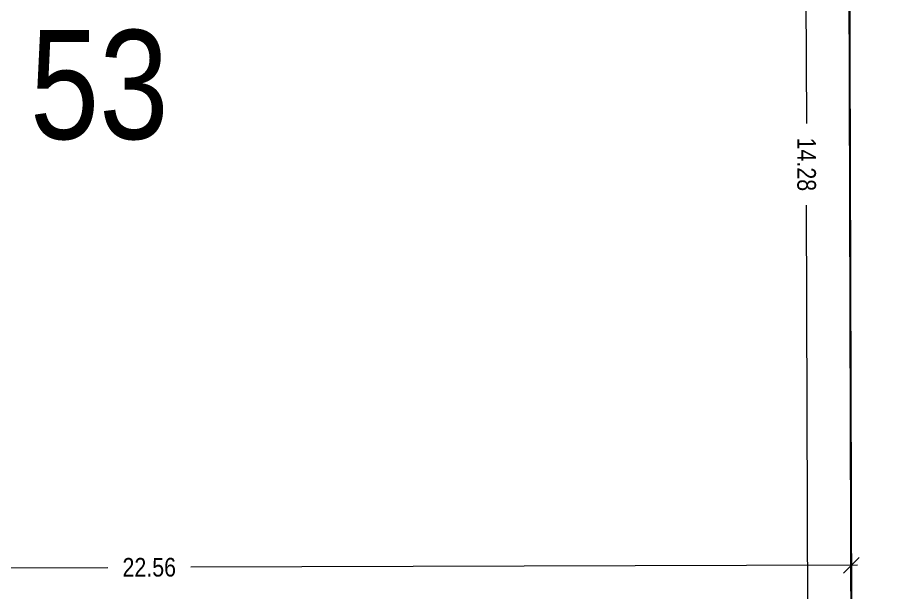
# Model space of a CAD drawing. Header units: millimetres. Extents: x 29397 to 29927, y 26123 to 26652.
# Drawn here: x 29680.07 to 29694.05, y 26368.59 to 26377.83 of the extents above; entities that cross this region are included whole.
import ezdxf
from ezdxf.enums import TextEntityAlignment as Align

# ---------------------------------------------------------------- set-up
doc = ezdxf.new("R2010")
doc.units = ezdxf.units.MM
doc.header["$LTSCALE"] = 0.3
for name, color, linetype in [('_IndivSubPlot', 180, 'Continuous'), ('_IndivSubPlot_DIMENSION', 7, 'Continuous'), ('_InternalRoad', 3, 'Continuous')]:
    doc.layers.add(name, color=color, linetype=linetype)
doc.layers.get('0').off()
doc.styles.add('PreDCRFont', font='ARIALN.TTF')
doc.dimstyles.new('PDCR-PLOT-INT', dxfattribs={"dimtxt": 0.3, "dimasz": 0.25, "dimexe": 0.25, "dimexo": 0.25, "dimgap": 0.25, "dimtad": 0, "dimzin": 0, "dimdsep": 46, "dimtxsty": 'PreDCRFont', "dimblk": 'OBLIQUE', "dimcen": 0.5, "dimdle": 0.1, "dimadec": 0, "dimazin": 0, "dimtfac": 1, "dimtix": 1, "dimtofl": 0, "dimtmove": 1, "dimatfit": 1, "dimfxl": 1, "dimtolj": 1, "dimtzin": 0, "dimlwd": 15, "dimarcsym": 0})

# ---------------------------------------------------------------- blocks, each defined once
blk = doc.blocks.new('_Oblique')
at = {"color": 0, "linetype": 'ByBlock', "lineweight": -2}
blk.add_line((-0.5, -0.5), (0.5, 0.5), dxfattribs=at)
blk = doc.blocks.new('*D546')
at = {"layer": '_IndivSubPlot_DIMENSION', "color": 0, "lineweight": 15, "transparency": 16777216}
for p, q in [((29670.81, 26368.964), (29681.523, 26368.997)), ((29693.57, 26369.033), (29682.857, 26369.001))]:
    blk.add_line(p, q, dxfattribs=at)
at = {"layer": '_IndivSubPlot_DIMENSION', "color": 0, "lineweight": 15, "transparency": 16777216, "xscale": 0.25, "yscale": 0.25, "zscale": 0.25}
for p, rotation in [((29670.91, 26368.965), 180.1735333746098), ((29693.47, 26369.033), 0.173533374609855)]:
    blk.add_blockref('_Oblique', p, dxfattribs=dict(at, rotation=rotation))
at = {"layer": '_IndivSubPlot_DIMENSION', "color": 0, "lineweight": 15, "transparency": 16777216, "insert": (29682.19, 26368.999), "char_height": 0.3, "attachment_point": 5, "rotation": 0.1735, "style": 'PreDCRFont'}
blk.add_mtext('\\A1;22.56', dxfattribs=at)
blk = doc.blocks.new('*D547')
at = {"layer": '_IndivSubPlot_DIMENSION', "color": 0, "lineweight": 15, "transparency": 16777216}
for p, q in [((29692.729, 26382.71), (29692.748, 26376.125)), ((29692.772, 26368.231), (29692.752, 26374.817))]:
    blk.add_line(p, q, dxfattribs=at)
at = {"layer": '_IndivSubPlot_DIMENSION', "color": 0, "lineweight": 15, "transparency": 16777216, "xscale": 0.25, "yscale": 0.25, "zscale": 0.25}
for p, rotation in [((29692.729, 26382.61), 90.17353337461518), ((29692.772, 26368.331), 270.1735333746152)]:
    blk.add_blockref('_Oblique', p, dxfattribs=dict(at, rotation=rotation))
at = {"layer": '_IndivSubPlot_DIMENSION', "color": 0, "lineweight": 15, "transparency": 16777216, "insert": (29692.75, 26375.471), "char_height": 0.3, "attachment_point": 5, "rotation": 270.1735, "style": 'PreDCRFont'}
blk.add_mtext('\\A1;14.28', dxfattribs=at)

msp = doc.modelspace()

# ---------------------------------------------------------------- linework, layer by layer
at = {"layer": '_IndivSubPlot'}
msp.add_lwpolyline([(29693.472, 26368.333), (29693.429, 26382.613)], dxfattribs=at)
at = {"layer": '_InternalRoad'}
msp.add_lwpolyline([(29693.42, 26385.613), (29705.419, 26385.933), (29705.66, 26306.42), (29725.503, 26306.48), (29825.18, 26310.138), (29825.589, 26298.145), (29725.742, 26294.48), (29693.696, 26294.383)], close=True, dxfattribs=at)

# ---------------------------------------------------------------- texts
at = {"layer": '_IndivSubPlot', "lineweight": 30, "style": 'PreDCRFont'}
msp.add_text('53', height=1.75, dxfattribs=at).set_placement((29681.386, 26376.753), align=Align.MIDDLE_CENTER)

# ---------------------------------------------------------------- dimensions: what is measured, and where the dimension line sits
at = {"layer": '_IndivSubPlot_DIMENSION', "lineweight": 15}
for p1, p2, text, picture, middle in [((29692.772, 26368.331), (29692.729, 26382.61), '14.28', '*D547', (29692.75, 26375.471)), ((29670.91, 26368.965), (29693.47, 26369.033), '22.56', '*D546', (29682.19, 26368.999))]:
    dim = msp.add_aligned_dim(p1=p1, p2=p2, distance=0, text=text, dimstyle='PDCR-PLOT-INT', dxfattribs=at)
    dim.commit()
    dim.dimension.update_dxf_attribs({"geometry": picture, "text_midpoint": middle})

doc.saveas('drawing.dxf')
